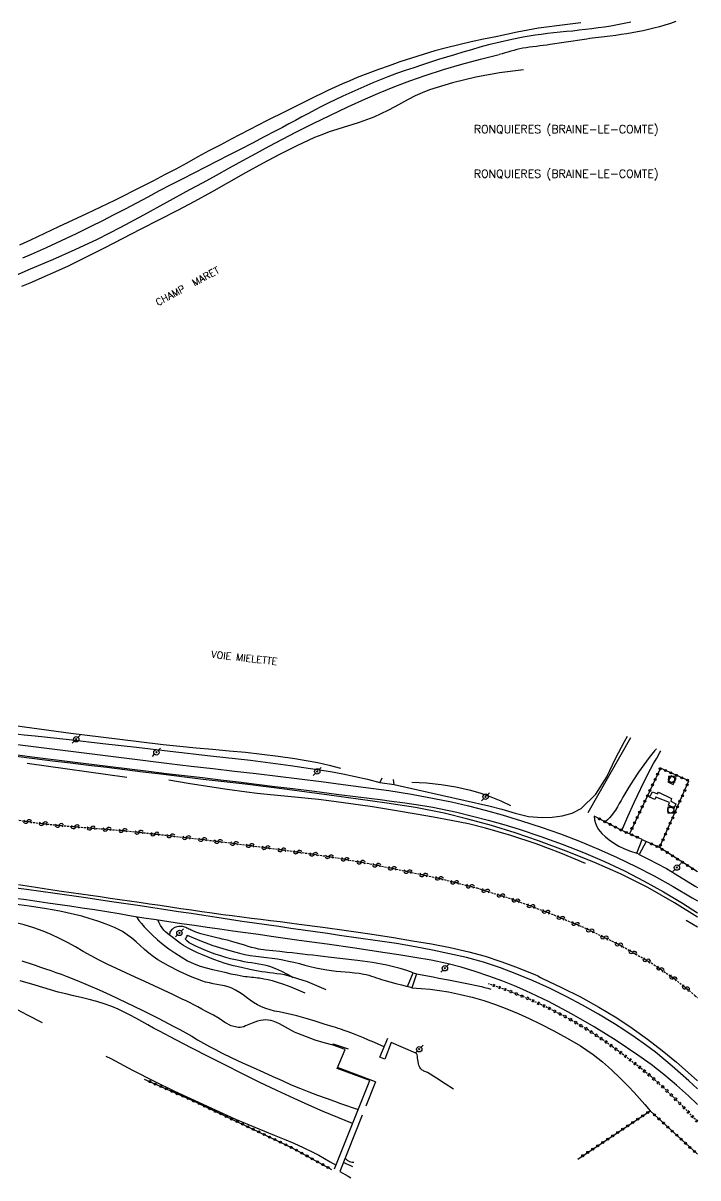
# Model space of a CAD drawing. Header units: millimetres. Extents: x 140000 to 141000, y 143000 to 144000.
# Drawn here: x 140831.4 to 141000.1, y 143243.5 to 143532.1 of the extents above; entities that cross this region are included whole.
import ezdxf
from ezdxf.enums import TextEntityAlignment as Align

# ---------------------------------------------------------------- set-up
doc = ezdxf.new("R2010")
doc.units = ezdxf.units.MM
doc.linetypes.add('DASHED', pattern=[0.75, 0.5, -0.25])
doc.layers.get('0').update_dxf_attribs({"linetype": 'CONTINUOUS'})
for name, color, linetype in [('W0008', 7, 'CONTINUOUS'), ('W0071', 7, 'CONTINUOUS'), ('W0105', 7, 'CONTINUOUS'), ('W0120', 7, 'CONTINUOUS'), ('W0211', 2, 'CONTINUOUS'), ('W0214', 2, 'CONTINUOUS'), ('W0220', 5, 'DASHED'), ('W0300', 7, 'CONTINUOUS'), ('W0322', 7, 'CONTINUOUS'), ('W0323', 7, 'CONTINUOUS'), ('W0333', 7, 'CONTINUOUS'), ('W0420', 7, 'CONTINUOUS'), ('W0473', 7, 'CONTINUOUS'), ('W0500', 5, 'DASHED'), ('W0510', 5, 'CONTINUOUS'), ('W0511', 5, 'CONTINUOUS'), ('W0515', 5, 'CONTINUOUS'), ('W0980', 7, 'CONTINUOUS'), ('W0989', 7, 'CONTINUOUS')]:
    doc.layers.add(name, color=color, linetype=linetype)
doc.styles.get("Standard").update_dxf_attribs({"font": 'romans.shx', "width": 0.85})

# ---------------------------------------------------------------- blocks, each defined once
blk = doc.blocks.new('T473')
for p, q in [((-0.166667, 0.166667), (0.166667, -0.166667)), ((-0.166667, -0.166667), (0.166667, 0.166667)), ((0.500001, 0.500001), (1.000002, 1.000002)), ((-1.000002, -1.000002), (-0.500001, -0.500001))]:
    blk.add_line(p, q)
blk.add_ellipse((0, 0), major_axis=(0.471405, 0.471405), ratio=1, start_param=5.4977871438, end_param=11.780972451)
blk = doc.blocks.new('T420')
for p, q in [((0.75, 0.75), (-0.75, 0.75)), ((-0.75, 0.75), (-0.75, -0.75)), ((0.75, 0.75), (0.75, -0.75)), ((0.75, -0.75), (-0.75, -0.75))]:
    blk.add_line(p, q)
blk.add_ellipse((0, 0), major_axis=(-0.53, 0.53), ratio=1, start_param=3.926991, end_param=10.210176)
blk = doc.blocks.new('t323o')
at = {"color": 0, "linetype": 'Continuous'}
for radius in [0.25, 0.15]:
    blk.add_circle((0, 0), radius, dxfattribs=at)
blk = doc.blocks.new('t322o')
at = {"color": 0, "linetype": 'Continuous'}
for radius in [0.25, 0.15]:
    blk.add_circle((0, 0), radius, dxfattribs=at)
blk = doc.blocks.new('t220o')
at = {"color": 0, "linetype": 'Continuous'}
for p, q in [((-0.25, 0.25), (0.25, 0.25)), ((-0.25, -0.25), (0.25, -0.25))]:
    blk.add_line(p, q, dxfattribs=at)
blk = doc.blocks.new('t500o')
at = {"color": 0, "linetype": 'Continuous'}
for centre, start, end in [((-0.5, 0.625), 216.8699, 323.1301), ((0.5, -0.125), 36.8699, 143.1301), ((0.5, -0.625), 36.8699, 143.1301), ((-0.5, 0.125), 216.8699, 323.1301)]:
    blk.add_arc(centre, 0.625, start, end, dxfattribs=at)

msp = doc.modelspace()

# ---------------------------------------------------------------- linework, layer by layer
at = {"layer": 'W0008'}
for points in [[(140983.38, 143532.35), (140981.71, 143531.99), (140980.04, 143531.68), (140978.36, 143531.38), (140976.78, 143531.13), (140975.19, 143530.91), (140973.6, 143530.71), (140972.01, 143530.51), (140970.44, 143530.32), (140968.86, 143530.15), (140967.28, 143530), (140965.7, 143529.84), (140964.12, 143529.68), (140962.54, 143529.51), (140960.97, 143529.31), (140959.4, 143529.08), (140956.47, 143528.57), (140953.56, 143528), (140950.67, 143527.37), (140947.78, 143526.68), (140945.63, 143526.11), (140943.5, 143525.48), (140941.37, 143524.83), (140939.24, 143524.19), (140937.25, 143523.59), (140935.25, 143522.99), (140933.26, 143522.37), (140931.28, 143521.71), (140929.1, 143520.98), (140926.91, 143520.27), (140924.74, 143519.53), (140922.58, 143518.73)], [(140994.58, 143532.52), (140993.25, 143532.01), (140991.88, 143531.59), (140990.51, 143531.21), (140989.13, 143530.85), (140987.77, 143530.51), (140986.41, 143530.2), (140985.04, 143529.92), (140983.67, 143529.67), (140982.31, 143529.44), (140980.94, 143529.25), (140979.56, 143529.06), (140978.19, 143528.88), (140977.46, 143528.79), (140976.73, 143528.69), (140976, 143528.6), (140975.27, 143528.52), (140974.53, 143528.43), (140973.8, 143528.34), (140973.07, 143528.24), (140972.34, 143528.14), (140971.19, 143527.98), (140970.04, 143527.8), (140968.9, 143527.63), (140967.75, 143527.45), (140966.61, 143527.26), (140965.46, 143527.08), (140964.31, 143526.91), (140963.16, 143526.74), (140962.31, 143526.62), (140961.45, 143526.51), (140960.59, 143526.41), (140959.73, 143526.31), (140958.88, 143526.2), (140958.02, 143526.09), (140957.16, 143525.96), (140956.31, 143525.83), (140955.56, 143525.69), (140954.82, 143525.51), (140954.08, 143525.31), (140953.35, 143525.09), (140952.62, 143524.87), (140951.89, 143524.66), (140951.16, 143524.45), (140950.42, 143524.26)], [(140827.61, 143468.24), (140833.22, 143470.67), (140838.84, 143473.08), (140844.44, 143475.54), (140849.97, 143478.13), (140855.82, 143481.1), (140861.6, 143484.22), (140867.35, 143487.39), (140873.11, 143490.52), (140876.42, 143492.32), (140879.72, 143494.12), (140883.02, 143495.94), (140886.32, 143497.75), (140889.62, 143499.55), (140892.93, 143501.34), (140896.26, 143503.1), (140899.6, 143504.83), (140903.9, 143507), (140908.23, 143509.12), (140912.58, 143511.18), (140916.98, 143513.16), (140920.67, 143514.74), (140924.38, 143516.27), (140928.13, 143517.71), (140931.91, 143519.05), (140936.49, 143520.53), (140941.1, 143521.89), (140945.74, 143523.14), (140950.42, 143524.26)], [(140922.58, 143518.73), (140918.82, 143517.17), (140915.08, 143515.55), (140911.37, 143513.86), (140907.68, 143512.11), (140906.03, 143511.29), (140904.38, 143510.44), (140902.75, 143509.57), (140901.12, 143508.69), (140899.49, 143507.81), (140897.87, 143506.92), (140896.24, 143506.04), (140894.6, 143505.18), (140891.68, 143503.66), (140888.74, 143502.16), (140885.81, 143500.65), (140882.87, 143499.16), (140879.94, 143497.66), (140877, 143496.16), (140874.07, 143494.66), (140871.14, 143493.15), (140868.29, 143491.67), (140865.45, 143490.17), (140862.61, 143488.66), (140859.77, 143487.16), (140856.93, 143485.65), (140854.08, 143484.17), (140851.22, 143482.7), (140848.35, 143481.27), (140844.64, 143479.46), (140840.91, 143477.69), (140837.16, 143475.97), (140833.39, 143474.29), (140831.25, 143473.38)], [(140827.98, 143352.1), (140837.97, 143350.82), (140847.96, 143349.55), (140857.96, 143348.31), (140867.95, 143347.08), (140873.38, 143346.42), (140878.81, 143345.79), (140884.24, 143345.17), (140889.67, 143344.55), (140895.11, 143343.92), (140900.53, 143343.27), (140905.96, 143342.59), (140911.38, 143341.87), (140917.1, 143341.09), (140922.81, 143340.29), (140928.52, 143339.4), (140934.2, 143338.36), (140938.47, 143337.47), (140942.72, 143336.49), (140946.94, 143335.42), (140951.14, 143334.25), (140956.04, 143332.77), (140960.91, 143331.19), (140965.74, 143329.48), (140970.52, 143327.65), (140975.26, 143325.68), (140979.95, 143323.58), (140984.58, 143321.36), (140989.15, 143319), (140993.97, 143316.34), (140998.71, 143313.54), (141000, 143312.73)], [(140824.81, 143349.87), (140834.29, 143348.67), (140843.77, 143347.5), (140853.25, 143346.33), (140862.73, 143345.17), (140867.24, 143344.62), (140871.75, 143344.08), (140876.26, 143343.54), (140880.77, 143343), (140885.28, 143342.46), (140889.79, 143341.91), (140894.3, 143341.36), (140898.81, 143340.81), (140904.28, 143340.13), (140909.75, 143339.45), (140915.21, 143338.76), (140920.68, 143338.05), (140923.47, 143337.68), (140926.26, 143337.32), (140929.05, 143336.93), (140931.83, 143336.49), (140933.84, 143336.14), (140935.85, 143335.75), (140937.85, 143335.33), (140939.84, 143334.88), (140943.77, 143333.94), (140947.68, 143332.94), (140951.57, 143331.86), (140955.43, 143330.67), (140960.83, 143328.86), (140966.19, 143326.93), (140971.5, 143324.85), (140976.73, 143322.59), (140981.74, 143320.22), (140986.68, 143317.69), (140991.53, 143315), (140996.29, 143312.15), (141000, 143309.79)], [(141000, 143265.76), (140997.82, 143267.8), (140993.71, 143271.41), (140989.48, 143274.9), (140987, 143276.79), (140984.46, 143278.6), (140981.88, 143280.34), (140979.24, 143282.01), (140975.27, 143284.4), (140971.24, 143286.69), (140967.14, 143288.86), (140962.98, 143290.9), (140958.95, 143292.72), (140954.87, 143294.43), (140950.73, 143296), (140946.52, 143297.39), (140942.3, 143298.57), (140938.03, 143299.55), (140933.73, 143300.41), (140929.43, 143301.22), (140924.72, 143302.05), (140919.99, 143302.77), (140915.25, 143303.45), (140910.51, 143304.13), (140907.47, 143304.58), (140904.43, 143305.01), (140901.39, 143305.45), (140898.35, 143305.87), (140895.31, 143306.3), (140892.27, 143306.73), (140889.23, 143307.17), (140886.19, 143307.61), (140883, 143308.09), (140879.8, 143308.57), (140876.61, 143309.06), (140873.42, 143309.55), (140870.23, 143310.04), (140867.04, 143310.53), (140863.85, 143311.01), (140860.65, 143311.49), (140853.56, 143312.54), (140846.46, 143313.59), (140839.37, 143314.61), (140832.26, 143315.58), (140825.62, 143316.42)], [(141000, 143261.83), (140997.75, 143264.01), (140994.73, 143266.72), (140991.62, 143269.33), (140988.42, 143271.83), (140985.13, 143274.21), (140979.72, 143277.84), (140974.17, 143281.25), (140968.52, 143284.49), (140962.77, 143287.56), (140959.97, 143288.97), (140957.12, 143290.28), (140954.23, 143291.52), (140951.31, 143292.67), (140947.88, 143293.93), (140944.42, 143295.1), (140940.92, 143296.15), (140937.38, 143297.08), (140933.4, 143297.94), (140929.38, 143298.63), (140925.35, 143299.23), (140921.33, 143299.85), (140914.37, 143300.9), (140907.4, 143301.9), (140900.43, 143302.87), (140893.46, 143303.85), (140890.25, 143304.3), (140887.04, 143304.75), (140883.83, 143305.2), (140880.62, 143305.65), (140877.41, 143306.1), (140874.21, 143306.55), (140871, 143307.02), (140867.79, 143307.49), (140864.7, 143307.97), (140861.61, 143308.46), (140858.52, 143308.96), (140855.44, 143309.47), (140852.35, 143309.98), (140849.26, 143310.48), (140846.17, 143310.96), (140843.07, 143311.42), (140837.6, 143312.21), (140832.12, 143312.97), (140826.64, 143313.69)]]:
    msp.add_lwpolyline(points, dxfattribs=at)
at = {"layer": 'W0071'}
for points in [[(140859.73, 143308.73), (140860.34, 143307.88), (140860.99, 143307.06), (140861.66, 143306.27), (140862.38, 143305.5), (140863.66, 143304.24), (140864.99, 143303.02), (140866.38, 143301.87), (140867.81, 143300.78), (140869.33, 143299.72), (140870.88, 143298.72), (140872.49, 143297.8), (140874.17, 143297), (140875.66, 143296.44), (140877.2, 143296), (140878.75, 143295.63), (140880.3, 143295.26), (140881.82, 143294.89), (140883.35, 143294.54), (140884.89, 143294.22), (140886.43, 143293.95), (140886.94, 143293.87), (140887.45, 143293.81), (140887.97, 143293.76), (140888.48, 143293.71), (140889, 143293.66), (140889.51, 143293.61), (140890.02, 143293.55), (140890.54, 143293.47), (140891.59, 143293.28), (140892.63, 143293.07), (140893.67, 143292.82), (140894.7, 143292.53), (140896.53, 143291.94), (140898.33, 143291.27), (140900.11, 143290.54), (140901.86, 143289.75)], [(140907.13, 143290.5), (140904.82, 143291.55), (140902.47, 143292.48), (140900.08, 143293.3), (140897.65, 143294), (140896.73, 143294.22), (140895.8, 143294.4), (140894.86, 143294.54), (140893.92, 143294.67), (140892.98, 143294.79), (140892.04, 143294.91), (140891.11, 143295.05), (140890.17, 143295.21), (140888.1, 143295.63), (140886.03, 143296.06), (140883.97, 143296.55), (140881.93, 143297.11), (140880.48, 143297.58), (140879.05, 143298.09), (140877.63, 143298.64), (140876.23, 143299.23), (140875.02, 143299.76), (140873.82, 143300.32), (140872.64, 143300.92), (140871.49, 143301.58), (140870.72, 143302.09), (140869.97, 143302.64), (140869.25, 143303.22), (140868.52, 143303.8), (140868.02, 143304.18), (140867.51, 143304.56), (140867.01, 143304.97), (140866.57, 143305.44), (140866.14, 143306), (140865.77, 143306.59), (140865.45, 143307.22), (140865.2, 143307.88)]]:
    msp.add_lwpolyline(points, dxfattribs=at)
at = {"layer": 'W0105'}
for points in [[(140984.81, 143324.69), (140986.17, 143328.11)], [(140987.17, 143327.58), (140985.46, 143324.31)], [(140986.17, 143328.11), (140987.17, 143327.58)], [(140985.46, 143324.31), (140984.81, 143324.69)], [(140927.49, 143291.33), (140928.96, 143294.77)], [(140929.77, 143294.52), (140928.59, 143291.02)], [(140928.96, 143294.77), (140929.77, 143294.52)], [(140928.59, 143291.02), (140927.49, 143291.33)]]:
    msp.add_lwpolyline(points, dxfattribs=at)
at = {"layer": 'W0120'}
msp.add_lwpolyline([(140921.12, 143343.41), (140920.59, 143342.36), (140924.21, 143341.82), (140924.04, 143343.08)], dxfattribs=at)
at = {"layer": 'W0211'}
for points in [[(140970.81, 143532.23), (140969.49, 143532.05), (140968.17, 143531.88), (140966.85, 143531.72), (140965.53, 143531.56), (140964.21, 143531.4), (140962.9, 143531.23), (140961.58, 143531.05), (140960.26, 143530.84), (140957.59, 143530.37), (140954.93, 143529.84), (140952.28, 143529.29), (140949.62, 143528.73), (140946.52, 143528.08), (140943.42, 143527.43), (140940.32, 143526.73), (140937.24, 143525.97), (140934.31, 143525.16), (140931.4, 143524.28), (140928.51, 143523.36), (140925.62, 143522.41), (140922.93, 143521.48), (140920.24, 143520.53), (140917.58, 143519.53), (140914.92, 143518.49), (140913.07, 143517.73), (140911.23, 143516.92), (140909.4, 143516.1), (140907.58, 143515.26), (140906.05, 143514.54), (140904.53, 143513.81), (140903.02, 143513.07), (140901.52, 143512.31)], [(140956.48, 143520.45), (140950.51, 143519.73), (140944.59, 143518.65), (140938.74, 143517.21), (140933, 143515.42), (140931.19, 143514.72), (140929.42, 143513.92), (140927.69, 143513.04), (140925.99, 143512.12), (140924.3, 143511.19), (140922.59, 143510.27), (140920.86, 143509.41), (140919.1, 143508.62), (140917.27, 143507.91), (140915.42, 143507.26), (140913.56, 143506.67), (140911.69, 143506.09), (140909.81, 143505.51), (140907.95, 143504.91), (140906.11, 143504.24), (140904.29, 143503.5), (140899.87, 143501.48), (140895.52, 143499.31), (140891.23, 143497.03), (140886.98, 143494.68), (140882.75, 143492.29), (140878.52, 143489.91), (140874.27, 143487.58), (140869.98, 143485.32), (140860.84, 143480.59), (140851.7, 143475.84), (140842.46, 143471.27), (140833.04, 143467.09), (140831.03, 143466.31)], [(140901.52, 143512.31), (140896.97, 143510.05), (140892.44, 143507.76), (140887.93, 143505.46), (140883.42, 143503.12), (140880.63, 143501.66), (140877.86, 143500.17), (140875.09, 143498.67), (140872.33, 143497.16), (140869.56, 143495.66), (140866.78, 143494.17), (140864, 143492.7), (140861.2, 143491.26), (140854.25, 143487.82), (140847.26, 143484.47), (140840.24, 143481.17), (140833.22, 143477.89), (140830.5, 143476.62)], [(140981.14, 143330.32), (140982.62, 143333.86), (140984.18, 143337.37), (140985.81, 143340.84), (140987.51, 143344.28), (140988.26, 143345.69), (140989.04, 143347.07), (140989.84, 143348.44), (140990.64, 143349.82), (140990.88, 143350.26)], [(140921.67, 143276.29), (140920.38, 143276.85), (140919.09, 143277.4), (140917.79, 143277.95), (140916.49, 143278.48), (140915.23, 143278.99), (140913.97, 143279.5), (140912.7, 143280), (140911.42, 143280.47), (140910.81, 143280.68), (140910.19, 143280.87), (140909.57, 143281.06), (140908.95, 143281.25), (140906.69, 143281.95), (140904.42, 143282.66), (140902.15, 143283.35), (140899.87, 143284), (140898.76, 143284.29), (140897.64, 143284.53), (140896.52, 143284.76), (140895.39, 143284.98), (140894.27, 143285.22), (140893.15, 143285.51), (140892.05, 143285.85), (140890.97, 143286.26), (140889.98, 143286.74), (140889.04, 143287.31), (140888.14, 143287.93), (140887.26, 143288.58), (140886.38, 143289.23), (140885.48, 143289.85), (140884.54, 143290.41), (140883.55, 143290.89), (140882.65, 143291.23), (140881.72, 143291.49), (140880.78, 143291.7), (140879.84, 143291.87), (140878.9, 143292.04), (140877.97, 143292.23), (140877.04, 143292.45), (140876.12, 143292.74), (140873.26, 143293.85), (140870.46, 143295.09), (140867.72, 143296.48), (140865.08, 143298.03), (140863.91, 143298.83), (140862.8, 143299.7), (140861.74, 143300.63), (140860.7, 143301.57), (140859.66, 143302.52), (140858.58, 143303.43), (140857.45, 143304.28), (140856.26, 143305.05), (140854.25, 143306.08), (140852.17, 143306.94), (140850.05, 143307.68), (140847.91, 143308.37), (140846.11, 143308.91), (140844.28, 143309.37), (140842.44, 143309.79), (140840.59, 143310.16), (140836.78, 143310.84), (140832.95, 143311.39), (140829.12, 143311.9)], [(140898.88, 143293.55), (140897.5, 143294.38), (140896.07, 143295.11), (140894.6, 143295.76), (140893.09, 143296.31), (140892.19, 143296.57), (140891.28, 143296.79), (140890.36, 143296.96), (140889.44, 143297.11), (140888.52, 143297.24), (140887.59, 143297.38), (140886.68, 143297.54), (140885.76, 143297.72), (140884.53, 143298), (140883.29, 143298.29), (140882.06, 143298.61), (140880.85, 143298.97), (140879.45, 143299.44), (140878.07, 143299.95), (140876.7, 143300.51), (140875.35, 143301.11), (140874.55, 143301.46), (140873.72, 143301.82), (140872.91, 143302.27), (140872.22, 143302.87), (140872.14, 143302.95), (140872.06, 143303.05), (140872.01, 143303.18), (140872.02, 143303.32), (140872.02, 143303.33), (140872.03, 143303.33), (140872.04, 143303.34), (140872.05, 143303.34), (140872.19, 143303.52), (140872.3, 143303.72), (140872.38, 143303.93), (140872.43, 143304.15)], [(140872.43, 143304.15), (140875.62, 143302.82), (140878.87, 143301.62), (140882.16, 143300.57), (140885.5, 143299.67), (140886.84, 143299.37), (140888.19, 143299.13), (140889.55, 143298.93), (140890.92, 143298.76), (140892.28, 143298.6), (140893.64, 143298.43), (140895, 143298.23), (140896.35, 143298), (140897.73, 143297.71), (140899.11, 143297.4), (140900.48, 143297.06), (140901.84, 143296.71), (140903.21, 143296.36), (140904.58, 143296.04), (140905.96, 143295.74), (140907.35, 143295.48), (140908.5, 143295.31), (140909.65, 143295.18), (140910.8, 143295.09), (140911.95, 143295), (140913.11, 143294.92), (140914.26, 143294.8), (140915.41, 143294.66), (140916.55, 143294.45), (140917.2, 143294.31), (140917.84, 143294.14), (140918.47, 143293.95), (140919.1, 143293.75), (140919.72, 143293.54), (140920.35, 143293.33), (140920.98, 143293.13), (140921.61, 143292.94), (140923.08, 143292.53), (140924.55, 143292.12), (140926.02, 143291.72), (140927.49, 143291.33)], [(140928.59, 143291.02), (140930.89, 143290.88), (140933.19, 143290.67), (140935.48, 143290.37), (140937.75, 143289.98), (140940.73, 143289.37), (140943.68, 143288.65), (140946.61, 143287.81), (140949.49, 143286.87), (140952.36, 143285.8), (140955.17, 143284.61), (140957.94, 143283.33), (140960.68, 143281.98), (140964.08, 143280.25), (140967.44, 143278.44), (140970.73, 143276.5), (140973.9, 143274.35), (140976.26, 143272.51), (140978.49, 143270.52), (140980.65, 143268.45), (140982.76, 143266.34), (140984.17, 143264.88), (140985.55, 143263.37), (140986.89, 143261.83), (140988.18, 143260.26)], [(140910.59, 143245.1), (140912.64, 143243.94), (140913.35, 143243.51)]]:
    msp.add_lwpolyline(points, dxfattribs=at)
at = {"layer": 'W0214'}
for points in [[(140989.74, 143350.76), (140989.3, 143350.23), (140987.96, 143348.55), (140986.6, 143346.75), (140985.3, 143344.9), (140984.04, 143343.02), (140982.81, 143341.13), (140982.31, 143340.33), (140981.84, 143339.52), (140981.38, 143338.69), (140980.93, 143337.87), (140980.47, 143337.05), (140979.99, 143336.23), (140979.48, 143335.44), (140978.94, 143334.66), (140978.48, 143334.09), (140978, 143333.53), (140977.49, 143333), (140976.96, 143332.5)], [(140974.18, 143333.88), (140974.3, 143333.02), (140974.53, 143332.17), (140974.87, 143331.37), (140975.3, 143330.61), (140976.07, 143329.61), (140976.98, 143328.74), (140977.96, 143327.96), (140978.99, 143327.26), (140980.36, 143326.44), (140981.79, 143325.74), (140983.28, 143325.16), (140984.81, 143324.69)], [(140985.46, 143324.31), (140987.76, 143323.2), (140990.03, 143322.04), (140992.27, 143320.82), (140994.47, 143319.54), (140999.46, 143316.46), (141000, 143316.11)], [(140928.96, 143294.77), (140927.34, 143295.33), (140925.7, 143295.82), (140924.04, 143296.26), (140922.37, 143296.65), (140918.72, 143297.31), (140915.04, 143297.81), (140911.35, 143298.23), (140907.67, 143298.67), (140906.38, 143298.83), (140905.09, 143298.99), (140903.8, 143299.14), (140902.51, 143299.29), (140901.22, 143299.43), (140899.93, 143299.58), (140898.64, 143299.73), (140897.35, 143299.88), (140895.58, 143300.06), (140893.81, 143300.22), (140892.05, 143300.42), (140890.29, 143300.71), (140889.4, 143300.9), (140888.51, 143301.13), (140887.63, 143301.38), (140886.76, 143301.64), (140885.89, 143301.91), (140885.01, 143302.18), (140884.14, 143302.44), (140883.26, 143302.68), (140882.83, 143302.8), (140882.41, 143302.9), (140881.98, 143303.01), (140881.55, 143303.11), (140881.13, 143303.21), (140880.7, 143303.32), (140880.27, 143303.42), (140879.85, 143303.53), (140878.52, 143303.86), (140877.18, 143304.18), (140875.85, 143304.53), (140874.55, 143304.95), (140874.26, 143305.06), (140873.98, 143305.18), (140873.7, 143305.3), (140873.42, 143305.44), (140873.15, 143305.57), (140872.87, 143305.7), (140872.59, 143305.83), (140872.31, 143305.95), (140872.07, 143306.06), (140871.82, 143306.18), (140871.57, 143306.29), (140871.3, 143306.34), (140870.8, 143306.37), (140870.31, 143306.32), (140869.82, 143306.22), (140869.35, 143306.05), (140869.03, 143305.9), (140868.74, 143305.71), (140868.47, 143305.48), (140868.24, 143305.2), (140868.12, 143304.96), (140868.04, 143304.7), (140868, 143304.43), (140868.01, 143304.16)], [(140929.77, 143294.52), (140931.15, 143294.26), (140932.54, 143294), (140933.93, 143293.73), (140935.32, 143293.46), (140937.79, 143292.99), (140940.27, 143292.51), (140942.74, 143292.02), (140945.21, 143291.49), (140946, 143291.31), (140946.79, 143291.12), (140947.58, 143290.92), (140948.36, 143290.71)], [(140913.85, 143246.25), (140913.18, 143246.57), (140912.34, 143246.97), (140911.48, 143247.34)]]:
    msp.add_lwpolyline(points, dxfattribs=at)
at = {"layer": 'W0220'}
msp.add_lwpolyline([(141000, 143257.52), (140996.5, 143261.22), (140993.93, 143263.78), (140991.28, 143266.26), (140988.56, 143268.66), (140985.75, 143270.97), (140981.52, 143274.25), (140977.2, 143277.41), (140972.74, 143280.39), (140968.13, 143283.13), (140963.2, 143285.73), (140958.15, 143288.08), (140952.99, 143290.19), (140947.73, 143292.04)], dxfattribs=at)
at = {"layer": 'W0300'}
for points in [[(140820.23, 143357.79), (140831.77, 143356.21), (140843.32, 143354.69), (140854.88, 143353.24), (140866.44, 143351.85), (140870.55, 143351.4), (140874.66, 143351), (140878.77, 143350.63), (140882.88, 143350.27), (140887, 143349.89), (140891.11, 143349.45), (140895.21, 143348.95), (140899.3, 143348.36), (140902.19, 143347.86), (140905.07, 143347.29), (140907.92, 143346.65), (140910.77, 143345.93)], [(140972.69, 143334.82), (140983.37, 143353.54)], [(140857.32, 143343.58), (140832.41, 143347.12)], [(140971.98, 143322.1), (140965.86, 143324.64), (140959.66, 143326.96), (140953.37, 143329.06), (140947.02, 143330.93), (140942.73, 143331.99), (140938.39, 143332.87), (140934.04, 143333.64), (140929.7, 143334.4), (140924.24, 143335.34), (140918.77, 143336.21), (140913.3, 143337.03), (140907.81, 143337.77), (140905.25, 143338.09), (140902.69, 143338.36), (140900.13, 143338.61), (140897.57, 143338.85), (140895, 143339.08), (140892.44, 143339.33), (140889.88, 143339.61), (140887.32, 143339.92), (140882.43, 143340.58), (140877.54, 143341.31), (140872.66, 143342.1), (140867.79, 143342.94)], [(140928.55, 143342.4), (140932.26, 143342.22), (140935.96, 143341.83), (140939.63, 143341.22), (140943.25, 143340.4), (140945.83, 143339.67), (140948.35, 143338.78), (140950.82, 143337.74), (140953.22, 143336.57)], [(141000, 143306.15), (140997.2, 143307.85)]]:
    msp.add_lwpolyline(points, dxfattribs=at)
at = {"layer": 'W0322'}
for points in [[(140986.17, 143328.11), (140980.95, 143330.41), (140977.94, 143332.01), (140974.18, 143333.88)], [(141000, 143319.99), (140990.53, 143326.05), (140987.17, 143327.58)], [(140861.68, 143268.16), (140873.58, 143262.94), (140898.65, 143251.04), (140908.47, 143245.63)], [(140988.18, 143260.26), (141000, 143249.42)]]:
    msp.add_lwpolyline(points, dxfattribs=at)
at = {"layer": 'W0323'}
for points in [[(140990.53, 143326.05), (140997.88, 143342.73), (140990.74, 143345.89), (140983, 143329.51)], [(140970.06, 143248.23), (140988.18, 143260.26)]]:
    msp.add_lwpolyline(points, dxfattribs=at)
at = {"layer": 'W0333'}
for points in [[(140992.63, 143342.51), (140993.96, 143341.85), (140994.71, 143343.42), (140993.47, 143344.02)], [(140990.28, 143339.89), (140993.55, 143338.36), (140993.33, 143337.67), (140994.63, 143337), (140994.19, 143335.96), (140992.79, 143336.67), (140993.02, 143337.35), (140989.56, 143338.68), (140989.38, 143338.04), (140988.01, 143338.65), (140988.74, 143340.02), (140990.01, 143339.5)]]:
    msp.add_lwpolyline(points, close=True, dxfattribs=at)
at = {"layer": 'W0500'}
msp.add_lwpolyline([(140827.44, 143333.39), (140831.67, 143332.67), (140835.92, 143332.1), (140840.18, 143331.64), (140844.45, 143331.26), (140848.71, 143330.93), (140852.98, 143330.59), (140857.24, 143330.22), (140861.5, 143329.78), (140868.27, 143329.02), (140875.04, 143328.23), (140881.81, 143327.41), (140888.57, 143326.53), (140895.97, 143325.52), (140903.37, 143324.5), (140910.75, 143323.35), (140918.1, 143322.01), (140927.04, 143320.19), (140935.97, 143318.24), (140944.83, 143315.97), (140953.55, 143313.22), (140962.74, 143309.81), (140971.79, 143306.02), (140980.62, 143301.72), (140989.14, 143296.82), (140994.42, 143293.16), (140999.39, 143289.11), (141000, 143288.57)], dxfattribs=at)
at = {"layer": 'W0510'}
for points in [[(141000, 143308.67), (140994.29, 143312.29), (140987.59, 143316.1), (140980.93, 143319.43), (140974.12, 143322.43), (140967.2, 143325.17), (140960.23, 143327.73), (140954.41, 143329.72), (140948.54, 143331.55), (140942.62, 143333.19), (140936.64, 143334.64), (140929.51, 143336.06), (140922.33, 143337.2), (140915.14, 143338.2), (140907.95, 143339.18), (140897.44, 143340.59), (140886.91, 143341.88), (140876.39, 143343.12), (140865.86, 143344.39), (140861.34, 143344.94), (140856.82, 143345.49), (140852.3, 143346.05), (140847.78, 143346.6), (140843.26, 143347.15), (140838.73, 143347.7), (140834.21, 143348.26), (140829.69, 143348.82)], [(140830.24, 143316.84), (140832.39, 143316.52), (140834.54, 143316.19), (140836.69, 143315.86), (140838.83, 143315.53), (140840.98, 143315.21), (140843.41, 143314.86), (140845.84, 143314.51), (140848.27, 143314.16), (140850.7, 143313.81), (140853.13, 143313.46), (140855.56, 143313.12), (140857.99, 143312.77), (140860.42, 143312.42), (140863.03, 143312.04), (140865.64, 143311.65), (140868.25, 143311.26), (140870.86, 143310.88), (140873.47, 143310.49), (140876.08, 143310.12), (140878.7, 143309.74), (140881.31, 143309.38), (140883.7, 143309.06), (140886.09, 143308.76), (140888.48, 143308.46), (140890.87, 143308.16), (140893.26, 143307.87), (140895.65, 143307.57), (140898.04, 143307.27), (140900.42, 143306.95), (140906.33, 143306.15), (140912.23, 143305.34), (140918.12, 143304.48), (140924, 143303.55), (140928.73, 143302.79), (140933.47, 143302.01), (140938.19, 143301.13), (140942.86, 143300.03), (140946.89, 143298.89), (140950.87, 143297.6), (140954.8, 143296.17), (140958.68, 143294.62), (140959.38, 143294.31), (140960.07, 143293.98), (140960.75, 143293.62), (140961.42, 143293.25)], [(140908.88, 143276.67), (140906.64, 143277.28), (140904.43, 143277.97), (140902.24, 143278.74), (140900.08, 143279.59), (140899.29, 143279.94), (140898.53, 143280.34), (140897.78, 143280.77), (140897.04, 143281.2), (140896.29, 143281.63), (140895.52, 143282.03), (140894.73, 143282.38), (140893.9, 143282.67), (140893.3, 143282.83), (140892.68, 143282.93), (140892.06, 143282.98), (140891.43, 143282.96), (140890.72, 143282.85), (140890.02, 143282.65), (140889.35, 143282.41), (140888.67, 143282.19), (140888.24, 143282.04), (140887.82, 143281.86), (140887.41, 143281.67), (140887, 143281.48), (140886.56, 143281.3), (140886.1, 143281.17), (140885.63, 143281.09), (140885.15, 143281.09), (140883.43, 143281.51), (140881.85, 143282.36), (140880.4, 143283.35), (140878.97, 143284.2), (140878, 143284.7), (140877.03, 143285.21), (140876.06, 143285.72), (140875.09, 143286.23), (140874.11, 143286.73), (140873.14, 143287.24), (140872.16, 143287.73), (140871.18, 143288.22), (140868.85, 143289.34), (140866.5, 143290.44), (140864.15, 143291.51), (140861.79, 143292.58), (140859.43, 143293.64), (140857.07, 143294.72), (140854.73, 143295.81), (140852.39, 143296.93), (140850.39, 143297.95), (140848.4, 143299.02), (140846.44, 143300.12), (140844.48, 143301.22), (140842.5, 143302.3), (140840.49, 143303.34), (140838.45, 143304.31), (140836.37, 143305.19), (140834.04, 143306.04), (140831.68, 143306.77), (140829.27, 143307.38)], [(140831.1, 143297.77), (140831.83, 143297.52), (140833.13, 143297.07), (140834.42, 143296.64), (140835.72, 143296.21), (140837.01, 143295.77), (140838.31, 143295.33), (140839.6, 143294.88), (140840.89, 143294.42), (140842.17, 143293.94), (140844.94, 143292.84), (140847.7, 143291.69), (140850.44, 143290.49), (140853.16, 143289.26), (140857.18, 143287.37), (140861.17, 143285.42), (140865.13, 143283.42), (140869.08, 143281.38), (140870.58, 143280.57), (140872.07, 143279.74), (140873.55, 143278.9), (140875.03, 143278.05), (140876.51, 143277.21), (140878, 143276.37), (140879.5, 143275.56), (140881.02, 143274.77), (140883.62, 143273.5), (140886.25, 143272.29), (140888.89, 143271.11), (140891.54, 143269.92), (140893.83, 143268.88), (140896.13, 143267.83), (140898.43, 143266.8), (140900.76, 143265.82), (140902.87, 143264.99), (140905, 143264.2), (140907.14, 143263.43), (140909.28, 143262.66), (140910.75, 143262.14), (140912.23, 143261.62), (140913.7, 143261.11), (140915.18, 143260.61)], [(140913.79, 143257.11), (140910.11, 143258.61), (140906.45, 143260.14), (140902.8, 143261.72), (140899.17, 143263.35), (140894.8, 143265.38), (140890.45, 143267.47), (140886.12, 143269.6), (140881.8, 143271.74), (140877.7, 143273.82), (140873.62, 143275.92), (140869.55, 143278.04), (140865.48, 143280.16), (140864, 143280.94), (140862.54, 143281.75), (140861.08, 143282.58), (140859.62, 143283.4), (140858.15, 143284.2), (140856.65, 143284.97), (140855.13, 143285.69), (140853.58, 143286.34), (140851.7, 143287.02), (140849.8, 143287.6), (140847.87, 143288.11), (140845.93, 143288.58), (140844, 143289.02), (140842.06, 143289.48), (140840.13, 143289.97), (140838.22, 143290.52), (140834.44, 143291.65), (140830.66, 143292.8)], [(140961.27, 143293.32), (140966.05, 143291.12), (140970.74, 143288.75), (140975.33, 143286.2), (140979.83, 143283.48), (140983.72, 143280.92), (140987.5, 143278.21), (140991.18, 143275.36), (140994.77, 143272.4), (140999.17, 143268.52), (141000, 143267.74)], [(140827.43, 143286.91), (140832.43, 143284.27), (140836.2, 143282.34)], [(140939.01, 143265.66), (140936.94, 143267.02), (140934.72, 143268.43), (140932.48, 143269.81), (140932.27, 143269.93), (140932.05, 143270.03), (140931.84, 143270.12), (140931.62, 143270.22), (140931.4, 143270.33), (140931.19, 143270.45), (140930.99, 143270.6), (140930.81, 143270.77), (140930.61, 143271.06), (140930.47, 143271.37), (140930.37, 143271.7), (140930.28, 143272.02), (140930.24, 143272.18), (140930.2, 143272.34), (140930.17, 143272.5), (140930.14, 143272.66), (140930.12, 143272.81), (140930.09, 143272.97), (140930.07, 143273.13), (140930.04, 143273.29), (140930, 143273.6), (140929.99, 143273.93), (140929.93, 143274.27), (140929.78, 143274.58), (140929.74, 143274.62), (140929.69, 143274.66), (140929.63, 143274.68), (140929.57, 143274.69)], [(140852.11, 143273.95), (140853.3, 143273.31), (140858.73, 143270.45), (140864.2, 143267.67), (140869.25, 143265.22), (140874.32, 143262.84), (140879.42, 143260.51), (140884.54, 143258.21), (140886.94, 143257.16), (140889.36, 143256.15), (140891.78, 143255.16), (140894.21, 143254.17), (140896.64, 143253.18), (140899.05, 143252.15), (140901.44, 143251.08), (140903.81, 143249.95), (140905.3, 143249.19), (140906.76, 143248.39), (140908.21, 143247.55), (140909.63, 143246.67)], [(140911.92, 143248.46), (140912.39, 143247.96), (140912.97, 143247.62), (140913.62, 143247.44), (140914.07, 143247.45)]]:
    msp.add_lwpolyline(points, dxfattribs=at)
at = {"layer": 'W0511'}
for points in [[(140908.88, 143276.67), (140908.96, 143277.04), (140912.63, 143275.76)], [(140929.57, 143274.69), (140923.45, 143277.33), (140921.86, 143273.15), (140920.57, 143273.7), (140922.57, 143278.42)], [(140909.28, 143245.81), (140918.07, 143267.84), (140909.92, 143270.85), (140911.91, 143275.63), (140908.88, 143276.67)], [(140919.5, 143267.51), (140910.02, 143271.11)], [(140919.5, 143267.51), (140917.08, 143261.44)], [(140916.2, 143259.2), (140910.59, 143245.1)]]:
    msp.add_lwpolyline(points, dxfattribs=at)
at = {"layer": 'W0515'}
for points in [[(140828.82, 143354.57), (140831.63, 143354.28), (140834.45, 143353.97), (140842.89, 143353.04), (140851.33, 143352.1), (140859.77, 143351.15), (140868.2, 143350.15), (140878.22, 143349), (140888.25, 143347.88), (140898.26, 143346.62), (140908.23, 143345.08), (140911.34, 143344.5), (140914.44, 143343.86), (140917.52, 143343.14), (140920.59, 143342.36)], [(140924.21, 143341.82), (140930.12, 143340.48), (140936.04, 143339.15), (140941.96, 143337.82), (140947.87, 143336.5), (140951.12, 143335.65), (140954.39, 143334.67), (140957.75, 143333.87), (140961.17, 143333.58), (140963.65, 143333.66), (140966.16, 143333.96), (140968.65, 143334.65), (140970.93, 143335.87), (140974.63, 143339.42), (140977.36, 143343.78), (140979.53, 143348.31), (140981.76, 143352.56), (140982.54, 143353.9)]]:
    msp.add_lwpolyline(points, dxfattribs=at)

# ---------------------------------------------------------------- block references
at = {"layer": 'W0220'}
for p, rotation in [((140949.15, 143291.54), 160.5501389638033), ((140950.56, 143291.04), 160.5501389638033), ((140951.98, 143290.54), 160.5501389638033), ((140953.38, 143290.02), 157.7914071589042), ((140954.77, 143289.46), 157.7914071589042), ((140956.16, 143288.89), 157.7914071589042), ((140957.55, 143288.32), 157.7914071589042), ((140958.92, 143287.72), 155.0326732622414), ((140960.28, 143287.09), 155.0326732622414), ((140961.64, 143286.45), 155.0326732622414), ((140963, 143285.82), 155.0326732622414), ((140964.33, 143285.13), 152.2739372748582), ((140965.66, 143284.43), 152.2739372748582), ((140966.99, 143283.73), 152.2739372748582), ((140968.31, 143283.03), 149.2260676323209), ((140969.6, 143282.26), 149.2260676323209), ((140970.89, 143281.49), 149.2260676323209), ((140972.18, 143280.72), 149.2260676323209), ((140973.44, 143279.92), 146.183709127545), ((140974.69, 143279.08), 146.183709127545), ((140975.94, 143278.25), 146.183709127545), ((140977.18, 143277.41), 146.183709127545), ((140978.39, 143276.53), 143.8536511449195), ((140979.6, 143275.65), 143.8536511449195), ((140980.82, 143274.76), 143.8536511449195), ((140982.02, 143273.86), 142.237997824597), ((140983.2, 143272.94), 142.237997824597), ((140984.39, 143272.03), 142.237997824597), ((140985.57, 143271.11), 142.237997824597), ((140986.74, 143270.16), 140.5782480344186), ((140987.9, 143269.21), 140.5782480344186), ((140989.04, 143268.24), 138.6293582368945), ((140990.17, 143267.25), 138.6293582368945), ((140991.29, 143266.25), 136.8053309624061), ((140992.38, 143265.23), 136.8053309624061), ((140993.48, 143264.2), 136.8053309624061), ((140994.55, 143263.16), 135.1062167240811), ((140995.62, 143262.1), 135.1062167240811), ((140996.67, 143261.03), 133.4669173749735), ((140997.71, 143259.94), 133.4669173749735), ((140998.74, 143258.86), 133.4669173749735), ((140999.77, 143257.77), 133.4669173749735)]:
    msp.add_blockref('t220o', p, dxfattribs=dict(at, rotation=rotation))
at = {"layer": 'W0322'}
for p, rotation in [((140975.52, 143333.21), 153.5385797612298), ((140976.86, 143332.54), 153.5385797612298), ((140978.2, 143331.87), 152.0047337175479), ((140979.53, 143331.16), 152.0047337175479), ((140980.85, 143330.46), 152.0047337175479), ((140982.22, 143329.85), 156.2221775052255), ((140983.59, 143329.24), 156.2221775052255), ((140984.97, 143328.64), 156.2221775052255), ((140988.54, 143326.96), 155.5239438696373), ((140989.9, 143326.34), 155.5239438696373), ((140991.21, 143325.62), 147.3651936859629), ((140992.47, 143324.81), 147.3651936859629), ((140993.74, 143324), 147.3651936859629), ((140995, 143323.19), 147.3651936859629), ((140996.26, 143322.38), 147.3651936859629), ((140997.53, 143321.57), 147.3651936859629), ((140998.79, 143320.76), 147.3651936859629), ((140863.05, 143267.56), 336.3197340353587), ((140864.43, 143266.96), 336.3197340353587), ((140865.8, 143266.36), 336.3197340353587), ((140867.17, 143265.75), 336.3197340353587), ((140868.55, 143265.15), 336.3197340353587), ((140869.92, 143264.55), 336.3197340353587), ((140871.3, 143263.95), 336.3197340353587), ((140872.67, 143263.34), 336.3197340353587), ((140874.04, 143262.73), 334.5964776285954), ((140875.39, 143262.08), 334.5964776285954), ((140876.75, 143261.44), 334.5964776285954), ((140878.1, 143260.8), 334.5964776285954), ((140879.46, 143260.15), 334.5964776285954), ((140880.81, 143259.51), 334.5964776285954), ((140882.17, 143258.87), 334.5964776285954), ((140883.52, 143258.22), 334.5964776285954), ((140884.88, 143257.58), 334.5964776285954), ((140886.23, 143256.94), 334.5964776285954), ((140989.29, 143259.24), 317.4912415623745), ((140990.39, 143258.23), 317.4912415623745), ((140991.5, 143257.22), 317.4912415623745), ((140887.59, 143256.29), 334.5964776285954), ((140888.94, 143255.65), 334.5964776285954), ((140890.3, 143255.01), 334.5964776285954), ((140891.65, 143254.36), 334.5964776285954), ((140893.01, 143253.72), 334.5964776285954), ((140992.6, 143256.2), 317.4912415623745), ((140993.71, 143255.19), 317.4912415623745), ((140994.82, 143254.18), 317.4912415623745), ((140894.36, 143253.08), 334.5964776285954), ((140895.72, 143252.43), 334.5964776285954), ((140897.07, 143251.79), 334.5964776285954), ((140898.43, 143251.14), 334.5964776285954), ((140995.92, 143253.16), 317.4912415623745), ((140997.03, 143252.15), 317.4912415623745), ((140998.13, 143251.14), 317.4912415623745), ((140899.75, 143250.43), 331.1659083700797), ((140901.06, 143249.71), 331.1659083700797), ((140902.38, 143248.99), 331.1659083700797), ((140903.69, 143248.26), 331.1659083700797), ((140999.24, 143250.12), 317.4912415623745), ((140905, 143247.54), 331.1659083700797), ((140906.32, 143246.82), 331.1659083700797), ((140907.63, 143246.09), 331.1659083700797)]:
    msp.add_blockref('t322o', p, dxfattribs=dict(at, rotation=rotation))
at = {"layer": 'W0323'}
for p, rotation in [((140989.41, 143343.07), 244.6939940300349), ((140990.05, 143344.43), 244.6939940300349), ((140990.69, 143345.78), 244.6939940300349), ((140992.01, 143345.33), 156.1835878553254), ((140993.38, 143344.72), 156.1835878553254), ((140994.75, 143344.12), 156.1835878553254), ((140996.13, 143343.51), 156.1835878553254), ((140988.13, 143340.36), 244.6939940300349), ((140988.77, 143341.71), 244.6939940300349), ((140996.84, 143340.37), 66.22069962096751), ((140997.45, 143341.75), 66.22069962096751), ((140997.5, 143342.9), 156.1835878553254), ((140986.85, 143337.65), 244.6939940300349), ((140987.49, 143339), 244.6939940300349), ((140995.63, 143337.63), 66.22069962096751), ((140996.24, 143339), 66.22069962096751), ((140985.56, 143334.93), 244.6939940300349), ((140986.2, 143336.29), 244.6939940300349), ((140994.42, 143334.88), 66.22069962096751), ((140995.03, 143336.26), 66.22069962096751), ((140984.28, 143332.22), 244.6939940300349), ((140984.92, 143333.58), 244.6939940300349), ((140993.21, 143332.14), 66.22069962096751), ((140993.82, 143333.51), 66.22069962096751), ((140983.64, 143330.87), 244.6939940300349), ((140992, 143329.39), 66.22069962096751), ((140992.61, 143330.76), 66.22069962096751), ((140990.79, 143326.65), 66.22069962096751), ((140991.4, 143328.02), 66.22069962096751), ((140987.56, 143259.84), 33.56276154781442), ((140982.56, 143256.53), 33.56276154781442), ((140983.81, 143257.36), 33.56276154781442), ((140985.06, 143258.18), 33.56276154781442), ((140986.31, 143259.01), 33.56276154781442), ((140978.81, 143254.04), 33.56276154781442), ((140980.06, 143254.87), 33.56276154781442), ((140981.31, 143255.7), 33.56276154781442), ((140973.81, 143250.72), 33.56276154781442), ((140975.06, 143251.55), 33.56276154781442), ((140976.31, 143252.38), 33.56276154781442), ((140977.56, 143253.21), 33.56276154781442), ((140971.31, 143249.06), 33.56276154781442), ((140972.56, 143249.89), 33.56276154781442)]:
    msp.add_blockref('t323o', p, dxfattribs=dict(at, rotation=rotation))
at = {"layer": 'W0420'}
for p in [(140993.55, 143343.11), (140993.33, 143335.43)]:
    msp.add_blockref('T420', p, dxfattribs=at)
at = {"layer": 'W0473'}
for p in [(140844.67, 143353.13), (140864.71, 143349.87), (140904.94, 143345.1), (140947.04, 143338.77), (140994.88, 143321.05), (140870.46, 143304.73), (140936.85, 143295.9), (140930.45, 143275.65)]:
    msp.add_blockref('T473', p, dxfattribs=at)
at = {"layer": 'W0500'}
for p, rotation in [((140832.5, 143332.56), 352.3106045154899), ((140836.47, 143332.04), 353.8686068056959), ((140840.44, 143331.62), 354.9772151929828), ((140844.43, 143331.27), 354.9772151929828), ((140848.42, 143330.95), 355.5214266092045), ((140852.4, 143330.64), 355.5000870056741), ((140856.39, 143330.3), 355.0262969268864), ((140860.37, 143329.9), 354.1002284678615), ((140864.35, 143329.46), 353.5275891879132), ((140868.32, 143329.01), 353.4081904113752), ((140872.29, 143328.55), 353.4081904113752), ((140876.27, 143328.08), 353.0775005292371), ((140880.24, 143327.6), 353.0775005292371), ((140884.21, 143327.1), 352.5355457489284), ((140888.17, 143326.58), 352.5355457489284), ((140892.14, 143326.04), 352.2768819815706), ((140896.1, 143325.5), 352.0973428850228), ((140900.06, 143324.95), 352.0973428850228), ((140904.02, 143324.39), 351.2146869009272), ((140907.98, 143323.78), 351.2146869009272), ((140911.92, 143323.14), 349.6296874650312), ((140915.86, 143322.42), 349.6296874650312), ((140919.79, 143321.67), 348.5112860374261), ((140923.71, 143320.87), 348.5112860374261), ((140927.62, 143320.07), 347.6660591456784), ((140931.53, 143319.21), 347.6660591456784), ((140935.44, 143318.36), 347.6660591456784), ((140939.32, 143317.38), 345.6572326495573), ((140943.19, 143316.39), 345.6572326495573), ((140947.03, 143315.28), 342.489608317156), ((140950.85, 143314.08), 342.489608317156), ((140954.64, 143312.82), 339.635304692858), ((140958.39, 143311.43), 339.635304692858), ((140962.14, 143310.03), 339.635304692858), ((140965.84, 143308.51), 337.2441330525572), ((140969.53, 143306.96), 337.2441330525572), ((140973.18, 143305.34), 334.0602158995007), ((140976.78, 143303.59), 334.0602158995007), ((140980.38, 143301.84), 334.0602158995007), ((140983.85, 143299.86), 330.087088170948), ((140987.32, 143297.87), 330.087088170948), ((140990.7, 143295.74), 325.2910554815139), ((140993.99, 143293.46), 325.2910554815139), ((140997.12, 143290.96), 320.8311557986616)]:
    msp.add_blockref('t500o', p, dxfattribs=dict(at, rotation=rotation))

# ---------------------------------------------------------------- texts
at = {"layer": 'W0980'}
for p in [(140967.2, 143505.48), (140967.2, 143494.35)]:
    msp.add_text('RONQUIERES (BRAINE-LE-COMTE)', height=2, dxfattribs=at).set_placement(p, align=Align.MIDDLE)
at = {"layer": 'W0989'}
msp.add_text('CHAMP  MARET   ', height=1.75, rotation=28.3212, dxfattribs=at).set_placement((140865.12, 143461.41))
msp.add_text('VOIE MIELETTE   ', height=1.75, rotation=353.5812, dxfattribs=at).set_placement((140888.49, 143373.27), align=Align.MIDDLE_CENTER)

doc.saveas('drawing.dxf')
